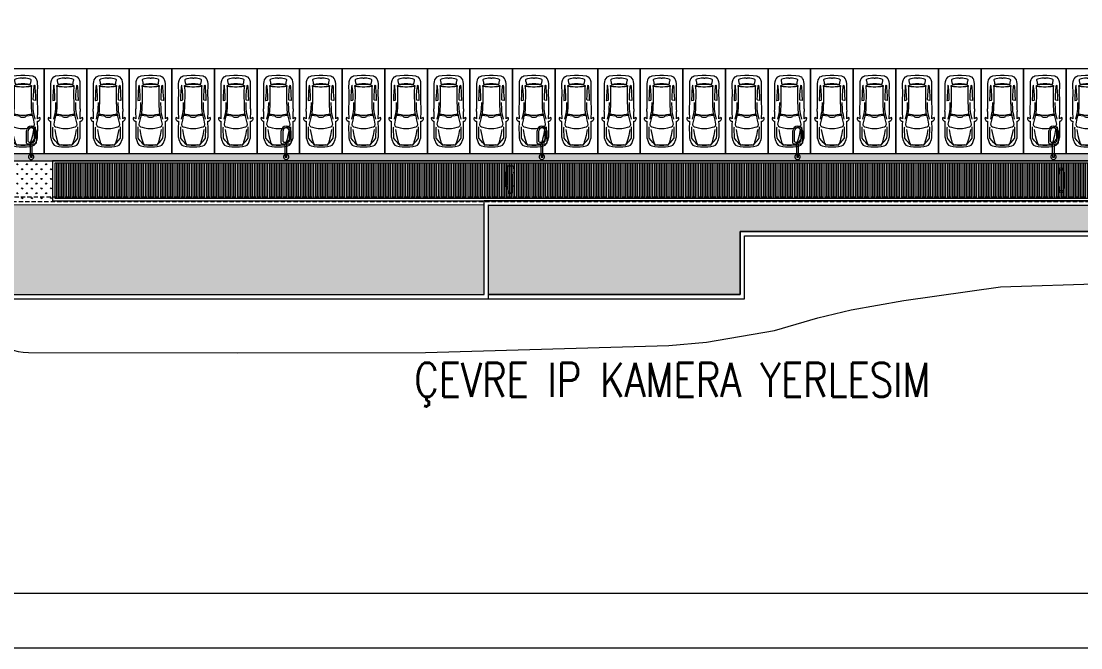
# Model space of a CAD drawing. Header units: metres. Extents: x -13933 to 152404, y -7861 to 21912.
# Drawn here: x 112024 to 118244, y -4219 to -543 of the extents above; entities that cross this region are included whole.
import ezdxf

# ---------------------------------------------------------------- set-up
doc = ezdxf.new("R2010")
doc.units = ezdxf.units.M
doc.header["$LTSCALE"] = 100
doc.header["$MEASUREMENT"] = 0
doc.linetypes.add('HIDDEN', pattern=[0.375, 0.25, -0.125])
doc.layers.get('0').update_dxf_attribs({"color": 9, "lineweight": 9})
for name, color, linetype, lineweight in [('04', 9, 'Continuous', 9), ('06C', 9, 'Continuous', 9), ('06D', 9, 'Continuous', 9), ('09', 9, 'Continuous', 9), ('40A', 9, 'Continuous', 9), ('E-YAZI', 7, 'Continuous', 30)]:
    doc.layers.add(name, color=color, linetype=linetype, lineweight=lineweight)
doc.styles.add('E-YAZI', font='txttw.shx')
pattern_1 = [(90, (-1390.155, -0.0004), (-28.284271, 28.284271), [7.5, -49.068543]), (45, (-1390.155, -0.0004), (-28.284271, 28.284271), [7.5, -32.5]), (135, (-1390.155, -0.0004), (-28.284271, -28.284271), [7.5, -32.5])]

# ---------------------------------------------------------------- blocks, each defined once
blk = doc.blocks.new('p-araba-10')
for points in [[(-193.8, -2.4), (-193.8, 5.3), (-192.9, 22.2), (-191.1, 38.9), (-187.6, 56.6), (-183.4, 66.4), (-173.9, 74.2), (-151.3, 83.5), (-141.2, 86.3), (-134.5, 87.1), (-72.5, 87.3), (-61.4, 87), (-45.8, 86.8), (-44, 86.7), (-42.5, 90.5), (-39.1, 95.9), (-35.3, 99.6), (-31.2, 101.5), (-25.1, 101.9), (-22.6, 99.4), (-26, 92.8), (-28.4, 88.2), (-29.2, 86.7), (12.7, 87.6), (14.7, 88.4), (27.6, 88.2), (29.7, 87.5), (71.7, 87.1), (127.9, 86.7), (160, 87.2), (177.5, 87.1), (187.3, 85.7), (198.4, 82.4), (207, 78), (214.1, 72.2), (217.1, 65), (220, 58.1), (223.2, 37.3), (225, 11.2), (225, -11.2), (223.2, -37.3), (220, -58.1), (217.1, -65), (214.1, -72.2), (207, -78), (198.4, -82.4), (187.3, -85.7), (177.5, -87.1), (160, -87.2), (127.9, -86.7), (71.7, -87.1), (29.7, -87.5), (27.6, -88.2), (14.7, -88.4), (12.7, -87.6), (-29.2, -86.7), (-28.4, -88.2), (-26, -92.8), (-22.6, -99.4), (-25.1, -101.9), (-31.2, -101.5), (-35.3, -99.6), (-39.1, -95.9), (-42.5, -90.5), (-44, -86.7), (-45.8, -86.8), (-61.4, -87), (-72.5, -87.3), (-134.5, -87.1), (-141.2, -86.3), (-151.3, -83.5), (-173.9, -74.2), (-183.4, -66.4), (-187.6, -56.6), (-191.1, -38.9), (-192.9, -22.2), (-193.8, -5.3), (-193.8, 2.4)], [(-93, -62.5), (-126.3, -56.3), (-149.5, -50.6), (-165.5, -45.6), (-173.7, -42.3), (-183.5, -36.9), (-182.7, -25.6), (-183.2, -12.4), (-183.2, 0.2), (-183.2, 12.8), (-182.7, 26), (-183.5, 37.3), (-177.8, 43), (-168.5, 51.5), (-157.6, 60.6), (-142.7, 72.8), (-124.7, 73.2), (-102, 73.6), (-79.4, 73.7), (-76.8, 72.4)], [(-93, 62.8), (-126.3, 56.7), (-149.5, 51), (-165.5, 45.9), (-173.7, 42.6), (-183.5, 37.3), (-182.7, 26), (-183.2, 12.8), (-183.2, 0.2), (-183.2, -12.4), (-182.7, -25.6), (-183.5, -36.9), (-177.8, -42.6), (-168.5, -51.2), (-157.6, -60.2), (-142.7, -72.5), (-124.7, -72.9), (-102, -73.2), (-79.4, -73.3), (-76.8, -72.1)], [(-8.3, -56.7), (-13.4, -57.9), (-38.1, -63.5), (-60.3, -68.8), (-64.9, -68.3), (-69.3, -66.4), (-73, -63.6), (-75.8, -58.3), (-79.1, -49.2), (-82.8, -35.3), (-86.1, -15.4), (-87, -5.3), (-87, 0.2), (-87, 5.7), (-86.1, 15.7), (-82.8, 35.6), (-79.1, 49.6), (-75.8, 58.7), (-73, 63.9), (-69.3, 66.8), (-64.9, 68.6), (-60.3, 69.2), (-38.1, 63.8), (-13.4, 58.2), (-8.3, 57)], [(66.2, 58.6), (27.5, 59.4), (12.7, 60.6), (0.9, 62.9), (-31.5, 70.4)], [(-2.5, -52.9), (-3.1, -54.6), (-4.3, -55.5), (-8.3, -56.7), (-7.3, -54.5), (-7.2, -52.8), (-12.4, -22.8), (-12.7, -19.8), (-13.7, -17.7), (-17.5, -15.6), (-18.7, -14.2), (-19.1, -9.7), (-19.2, -3.2), (-19.2, 0.2), (-19.2, 3.5), (-19.1, 10), (-18.7, 14.5), (-17.5, 15.9), (-13.7, 18.1), (-12.7, 20.1), (-12.4, 23.1), (-7.2, 53.1), (-7.3, 54.8), (-8.3, 57), (-4.3, 55.8), (-3.1, 54.9), (-2.5, 53.3)], [(160.4, 48.6), (128, 48.3), (99.7, 48.3), (68.4, 48.6), (43.2, 49.2), (29.3, 49.7), (20.9, 50.2), (11.4, 51.1), (4.3, 52), (0.7, 52.6), (-2.5, 53.3), (-3.4, 49.8), (-4.9, 41.7), (-6.9, 29.6), (-9.1, 11.9), (-9.1, 2.6), (-9.1, 0.2), (-9.1, -2.2), (-9.1, -11.6), (-6.9, -29.3), (-4.9, -41.4), (-3.4, -49.4), (-2.5, -52.9), (0.7, -52.2), (4.3, -51.7), (11.4, -50.8), (20.9, -49.9), (29.3, -49.3), (43.2, -48.9), (68.4, -48.3), (99.7, -47.9), (128, -47.9), (160.4, -48.3)], [(66.2, -58.2), (27.5, -59), (12.7, -60.3), (0.9, -62.6), (-31.5, -70.1)]]:
    blk.add_lwpolyline(points)
for points in [[(159.5, 66.3), (166.1, 67.2), (167.1, 68.6), (165.9, 69.6), (156.3, 70.9), (128.7, 72.7), (106.1, 73.8), (87.7, 74.9), (77.7, 75), (77.4, 74.3), (80.3, 64), (81.1, 62.1), (83.3, 61.7), (106.9, 62), (135.6, 63.8)], [(169.6, -39.3), (171.3, -30.3), (172.9, -18.6), (173.8, -4.4), (173.8, 0.2), (173.8, 4.7), (172.9, 19), (171.3, 30.6), (169.6, 39.6), (166.8, 48.4), (165.8, 50.4), (160.6, 50.4), (160.4, 48.6), (159, 36.5), (157.5, 19.4), (157, 8.1), (157, 0.2), (157, -7.8), (157.5, -19.1), (159, -36.2), (160.4, -48.3), (160.6, -50.1), (165.8, -50.1), (166.8, -48.1)], [(174.1, -36.1), (175.5, -27.9), (176.6, -19.3), (177.4, -10.5), (177.5, -1.4), (177.5, 0.2), (177.5, 1.8), (177.4, 10.9), (176.6, 19.7), (175.5, 28.2), (174.1, 36.4), (173, 41.1), (173.2, 43.7), (174.5, 45.2), (178.1, 45.7), (184.1, 46.5), (193.2, 48.4), (197.4, 49.4), (199.8, 49.3), (201.7, 47.1), (202.6, 43.6), (204.7, 36.9), (206.7, 26.7), (208.2, 18.6), (209.1, 12.5), (209.7, 6.9), (209.5, 5), (208.6, 3), (207.7, 1.2), (207.7, 0.2), (207.7, -0.9), (208.6, -2.7), (208.6, -2.7), (209.5, -4.6), (209.7, -6.6), (209.1, -12.1), (208.2, -18.3), (206.7, -26.4), (204.7, -36.5), (202.6, -43.3), (201.7, -46.8), (199.8, -49), (197.4, -49.1), (193.2, -48.1), (184.1, -46.1), (178.1, -45.3), (174.5, -44.9), (173.2, -43.4), (173, -40.8)], [(159.5, -66), (166.1, -66.9), (167.1, -68.2), (165.9, -69.3), (156.3, -70.5), (128.7, -72.4), (106.1, -73.5), (87.7, -74.5), (77.7, -74.7), (77.4, -74), (80.3, -63.7), (81.1, -61.7), (83.3, -61.4), (106.9, -61.6), (135.6, -63.5)]]:
    blk.add_lwpolyline(points, close=True)
blk = doc.blocks.new('p-carpark_std')
at = {"layer": '06D'}
blk.add_lwpolyline([(-500, -125), (0, -125), (0, 125), (-500, 125)], close=True, dxfattribs=at)
at = {"layer": '04'}
blk.add_blockref('p-araba-10', (-265, 0), dxfattribs=at)
blk = doc.blocks.new('pilon-vw')
at = {"layer": '06C'}
blk.add_lwpolyline([(120, 7.5), (120, -7.5), (40, -7.5), (39.4, 2.5), (0, 0), (0, 40), (40, 37.5), (40, 47.5), (120, 47.5), (119.1, 32.6), (160, 30), (160, 10)], close=True, dxfattribs=at)
for points in [[(0, 0), (0, 40)], [(0, 40), (160, 30)], [(0, 0), (160, 10)], [(40, 37.5), (40, 47.5), (120, 47.5), (120, 32.5)], [(40, 2.5), (40, -7.5), (120, -7.5), (120, 7.5)], [(160, 10), (160, 30)]]:
    blk.add_lwpolyline(points, dxfattribs=at)
blk = doc.blocks.new('pilon-porsche')
at = {"layer": '06C'}
for points in [[(0, 11), (98, 11, -1), (98, -11), (0, -11, -1), (0, 11)], [(94.5, 11, 0.043956), (3.5, 11, -0.043956)], [(94.5, -11, -0.043956), (3.5, -11, 0.043956)]]:
    blk.add_lwpolyline(points, format="xyb", dxfattribs=at)
blk.add_lwpolyline([(0, 11), (98, 11)], dxfattribs=at)
blk.add_lwpolyline([(0, -11), (0, 11), (98, 11), (98, -11)], close=True, dxfattribs=at)
blk = doc.blocks.new('A$C442D6FDD')
at = {"layer": '06D', "color": 9}
for p, q in [((9375.8, -3722.5), (9375.8, -3650.8)), ((9385.8, -3712.5), (9385.8, -3650.8)), ((9421.8, -3650.8), (9421.8, -3712.5)), ((9431.8, -3650.8), (9431.8, -3722.5)), ((10871.8, -3722.5), (10871.8, -3650.8)), ((10881.8, -3712.5), (10881.8, -3650.8)), ((10917.8, -3650.8), (10917.8, -3712.5)), ((10927.8, -3650.8), (10927.8, -3722.5)), ((12373.6, -3722.5), (12373.6, -3650.8)), ((12383.6, -3712.5), (12383.6, -3650.8)), ((12419.6, -3650.8), (12419.6, -3712.5)), ((12429.6, -3650.8), (12429.6, -3722.5)), ((13874.7, -3722.5), (13874.7, -3650.8)), ((13884.7, -3712.5), (13884.7, -3650.8)), ((13920.7, -3650.8), (13920.7, -3712.5)), ((13930.7, -3650.8), (13930.7, -3722.5)), ((15376.8, -3722.5), (15376.8, -3650.8)), ((15386.8, -3712.5), (15386.8, -3650.8)), ((15422.8, -3650.8), (15422.8, -3712.5)), ((15432.8, -3650.8), (15432.8, -3722.5)), ((9380.8, -3727.5), (9426.8, -3727.5)), ((9390.8, -3717.5), (9416.8, -3717.5)), ((9398.8, -3788.8), (9398.8, -3727.5)), ((9408.8, -3788.8), (9408.8, -3727.5)), ((10876.8, -3727.5), (10922.8, -3727.5)), ((10886.8, -3717.5), (10912.8, -3717.5)), ((10894.8, -3788.8), (10894.8, -3727.5)), ((10904.8, -3788.8), (10904.8, -3727.5)), ((12378.6, -3727.5), (12424.6, -3727.5)), ((12388.6, -3717.5), (12414.6, -3717.5)), ((12396.6, -3788.8), (12396.6, -3727.5)), ((12406.6, -3788.8), (12406.6, -3727.5)), ((13879.7, -3727.5), (13925.7, -3727.5)), ((13889.7, -3717.5), (13915.7, -3717.5)), ((13897.7, -3788.8), (13897.7, -3727.5)), ((13907.7, -3788.8), (13907.7, -3727.5)), ((15381.8, -3727.5), (15427.8, -3727.5)), ((15391.8, -3717.5), (15417.8, -3717.5)), ((15399.8, -3788.8), (15399.8, -3727.5)), ((15409.8, -3788.8), (15409.8, -3727.5))]:
    blk.add_line(p, q, dxfattribs=at)
for points in [[(9398.8, -3788.8), (9398.8, -3804.6), (9408.8, -3804.6), (9408.8, -3788.8)], [(10894.8, -3788.8), (10894.8, -3804.6), (10904.8, -3804.6), (10904.8, -3788.8)], [(12396.6, -3788.8), (12396.6, -3804.6), (12406.6, -3804.6), (12406.6, -3788.8)], [(13897.7, -3788.8), (13897.7, -3804.6), (13907.7, -3804.6), (13907.7, -3788.8)], [(15399.8, -3788.8), (15399.8, -3804.6), (15409.8, -3804.6), (15409.8, -3788.8)]]:
    blk.add_lwpolyline(points, dxfattribs=at)
for centre, radius, start, end in [((9403.8, -3650.8), 28, 0, 180), ((9403.8, -3650.8), 18, 0, 180), ((10899.8, -3650.8), 28, 0, 180), ((10899.8, -3650.8), 18, 0, 180), ((12401.6, -3650.8), 28, 0, 180), ((12401.6, -3650.8), 18, 0, 180), ((13902.7, -3650.8), 28, 0, 180), ((13902.7, -3650.8), 18, 0, 180), ((15404.8, -3650.8), 28, 0, 180), ((15404.8, -3650.8), 18, 0, 180), ((9380.8, -3722.5), 5, 180, 270), ((9390.8, -3712.5), 5, 180, 270), ((9416.8, -3712.5), 5, 270, 0), ((9426.8, -3722.5), 5, 270, 0), ((10876.8, -3722.5), 5, 180, 270), ((10886.8, -3712.5), 5, 180, 270), ((10912.8, -3712.5), 5, 270, 0), ((10922.8, -3722.5), 5, 270, 0), ((12378.6, -3722.5), 5, 180, 270), ((12388.6, -3712.5), 5, 180, 270), ((12414.6, -3712.5), 5, 270, 0), ((12424.6, -3722.5), 5, 270, 0), ((13879.7, -3722.5), 5, 180, 270), ((13889.7, -3712.5), 5, 180, 270), ((13915.7, -3712.5), 5, 270, 0), ((13925.7, -3722.5), 5, 270, 0), ((15381.8, -3722.5), 5, 180, 270), ((15391.8, -3712.5), 5, 180, 270), ((15417.8, -3712.5), 5, 270, 0), ((15427.8, -3722.5), 5, 270, 0), ((9403.8, -3803.7), 15.7, 108.5399, 71.4601), ((10899.8, -3803.7), 15.7, 108.5399, 71.4601), ((12401.6, -3803.7), 15.7, 108.5399, 71.4601), ((13902.7, -3803.7), 15.7, 108.5399, 71.4601), ((15404.8, -3803.7), 15.7, 108.5399, 71.4601)]:
    blk.add_arc(centre, radius, start, end, dxfattribs=at)

msp = doc.modelspace()

# ---------------------------------------------------------------- hatches: boundary and pattern name
at = {"layer": '06D'}
h = msp.add_hatch(dxfattribs=at)
h.set_pattern_fill('_USER', color=251, scale=10, angle=90, pattern_type=0)
h.set_pattern_definition([(90, (-160087.114, -9057.529), (-10, 0), [])])
h.paths.add_polyline_path([(112222.5, -1581), (121872.5, -1581), (121872.5, -1376.3), (112222.5, -1376.3)])
at = {"layer": '09'}
msp.add_hatch(color=254, dxfattribs=at).paths.add_polyline_path([(122708.1, -1321.3), (111767.5, -1321.3), (111767.5, -1361.3), (122679, -1361.3)])
h = msp.add_hatch(dxfattribs=at)
h.set_pattern_fill('GRASS', color=256, scale=40, style=0)
h.set_pattern_definition([(90, (-1390.155, -0.0004), (-28.284271, 28.284271), [7.5, -49.068543]), (45, (-1390.155, -0.0004), (-28.284271, 28.284271), [7.5, -32.5]), (135, (-1390.155, -0.0004), (-28.284271, -28.284271), [7.5, -32.5])])
h.paths.add_polyline_path([(112207.5, -1596), (111792.5, -1596), (111792.5, -1361.3), (112207.5, -1361.3)])
h = msp.add_hatch(dxfattribs=at)
h.set_pattern_fill('GRASS', color=256, scale=40, style=0)
h.set_pattern_definition(pattern_1)
h.paths.add_polyline_path([(111792.5, -2146.3), (114742.5, -2146.2), (114742.4, -1620.9), (111792.5, -1621.3)])
h = msp.add_hatch(dxfattribs=at)
h.set_pattern_fill('GRASS', color=256, scale=40, style=0)
h.set_pattern_definition(pattern_1)
h.paths.add_polyline_path([(122679, -1776.3), (122679, -1621.3), (114767.4, -1620.9), (114767.5, -2146.3), (116244.8, -2146.3), (116244.8, -1776.3)])

# ---------------------------------------------------------------- linework, layer by layer
msp.add_lwpolyline([(115007.5, -1621.3), (115007.5, -1621.3)])
at = {"layer": '06C'}
for points in [[(111767.5, -1361.3), (111767.5, -2171.3), (114767.5, -2171.3), (114767.4, -1620.9)], [(111792.5, -1361.3), (111792.5, -2146.3), (114742.5, -2146.3), (114742.4, -1620.9)], [(114767.4, -1621.6), (122679, -1621.3), (122679, -1596.3), (114742.4, -1596.1)], [(114742.4, -1621.3), (114742.4, -1596.1)]]:
    msp.add_lwpolyline(points, dxfattribs=at)
at = {"layer": '06D'}
for p, q in [((117205.9, -2182), (117772.9, -2100.8)), ((117772.9, -2100.8), (119298, -2053.2)), ((116699.7, -2283.2), (116896.5, -2236.1)), ((116896.5, -2236.1), (117205.9, -2182)), ((116446.8, -2357), (116699.7, -2283.2)), ((116047, -2426.2), (116446.8, -2357)), ((113293, -2488.1), (114398.1, -2485.5)), ((114398.1, -2485.5), (115826.3, -2446.2)), ((115826.3, -2446.2), (116047, -2426.2))]:
    msp.add_line(p, q, dxfattribs=at)
at = {"layer": '06D', "linetype": 'HIDDEN'}
msp.add_lwpolyline([(111484.8, -545), (111484.8, -1600), (121902.3, -1600), (121902.3, -545), (121872.3, -545), (121872.3, -1575), (111509.8, -1575), (111514.8, -545)], close=True, dxfattribs=at)
at = {"layer": '06D'}
for points in [[(122708.1, -1321.3), (111767.5, -1321.3), (111767.5, -1361.3), (122679, -1361.3)], [(112207.5, -1596), (121887.5, -1596.3), (121887.5, -1361.3), (112207.5, -1361.3)], [(112222.5, -1581), (121872.5, -1581), (121872.5, -1376.3), (112222.5, -1376.3)], [(111792.5, -2146.3), (114742.5, -2146.2), (114742.4, -1620.9), (111792.5, -1621.3)]]:
    msp.add_lwpolyline(points, close=True, dxfattribs=at)
for points in [[(114933.9, -1361.3), (112207.5, -1361.3), (112207.5, -1596), (114933.9, -1596)], [(123801.8, -1776.3), (116244.8, -1776.3), (116244.8, -2146.3), (114767.5, -2146.3), (114767.4, -1620.9), (122679, -1621.3)], [(114767.5, -2146.3), (116244.8, -2146.3), (116244.8, -1776.3), (122679, -1776.3)], [(114767.5, -2171.3), (116269.8, -2171.3), (116269.8, -1801.3), (123801.8, -1801.3)]]:
    msp.add_lwpolyline(points, dxfattribs=at)
msp.add_lwpolyline([(111767.5, -1621.3), (111767.5, -2186, 0.413708), (112066.9, -2486), (113293, -2488.1)], format="xyb", dxfattribs=at)
at = {"layer": '40A'}
for points in [[(102430.6, 12601.4), (102430.6, -4218.6), (130410.6, -4218.6), (130410.6, 12601.4)], [(128250.9, -3898.6), (128250.9, 12281.4), (102750.6, 12281.4), (102750.6, -3898.6)]]:
    msp.add_lwpolyline(points, close=True, dxfattribs=at)

# ---------------------------------------------------------------- block references
msp.add_blockref('A$C442D6FDD', (102679.3, 2464.6))
at = {"rotation": 269.9999999998917}
msp.add_blockref('pilon-vw', (114872.5, -1391.3), dxfattribs=at)
at = {"color": 253, "xscale": 1.25, "yscale": 1.25, "zscale": 1.25, "rotation": 89.99999999989191}
msp.add_blockref('pilon-porsche', (118127.5, -1538), dxfattribs=at)
at = {"layer": '04', "xscale": -1, "rotation": 270}
for p in [(112033.6, -821.3), (112283.6, -821.3), (112533.6, -821.3), (112783.6, -821.3), (113033.6, -821.3), (113283.6, -821.3), (113533.6, -821.3), (113783.6, -821.3), (114033.6, -821.3), (114283.6, -821.3), (114533.6, -821.3), (114783.6, -821.3), (115033.6, -821.3), (115283.6, -821.3), (115533.6, -821.3), (115783.6, -821.3), (116033.6, -821.3), (116283.6, -821.3), (116533.6, -821.3), (116783.6, -821.3), (117033.6, -821.3), (117283.6, -821.3), (117533.6, -821.3), (117783.6, -821.3), (118033.6, -821.3), (118283.6, -821.3)]:
    msp.add_blockref('p-carpark_std', p, dxfattribs=at)

# ---------------------------------------------------------------- texts
at = {"layer": 'E-YAZI', "color": 4, "style": 'E-YAZI', "width": 0.8}
msp.add_text('ÇEVRE IP KAMERA YERLESIM', height=200, dxfattribs=at).set_placement((114331.6, -2746.2))

doc.saveas('drawing.dxf')
